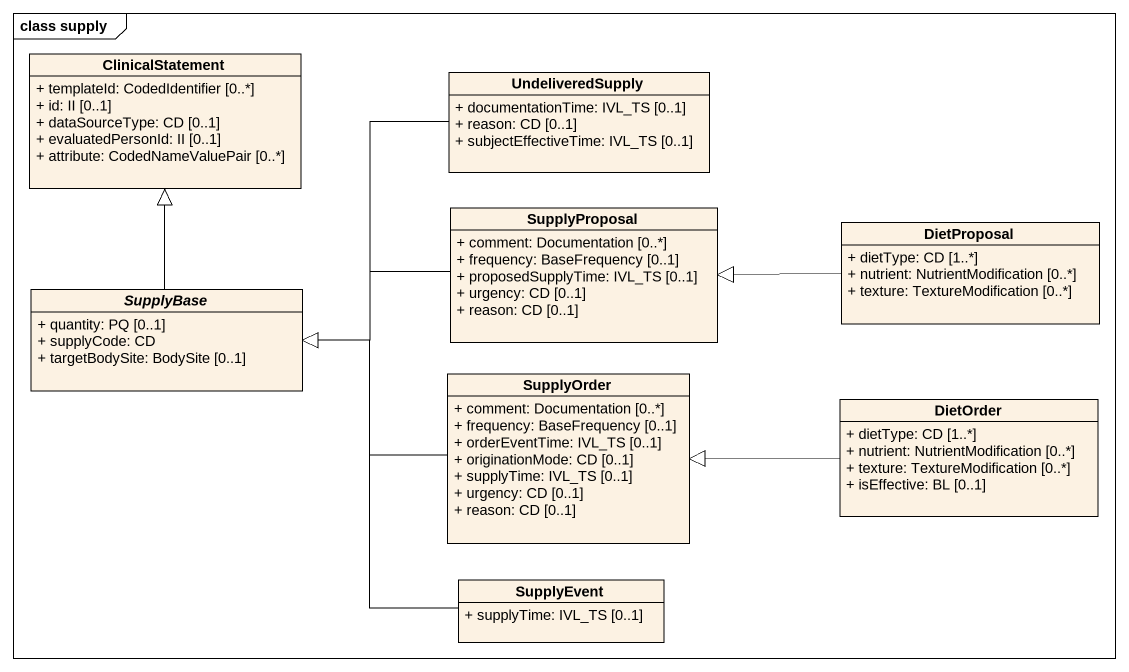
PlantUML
@startuml
mainframe class supply
hide circle
hide empty members
skinparam classAttributeIconSize 0
class ClinicalStatement {
  + templateId: CodedIdentifier [0..*]
  + id: II [0..1]
  + dataSourceType: CD [0..1]
  + evaluatedPersonId: II [0..1]
  + attribute: CodedNameValuePair [0..*]
}
class UndeliveredSupply {
  + documentationTime: IVL_TS [0..1]
  + reason: CD [0..1]
  + subjectEffectiveTime: IVL_TS [0..1]
}
class SupplyProposal {
  + comment: Documentation [0..*]
  + frequency: BaseFrequency [0..1]
  + proposedSupplyTime: IVL_TS [0..1]
  + urgency: CD [0..1]
  + reason: CD [0..1]
}
class DietProposal {
  + dietType: CD [1..*]
  + nutrient: NutrientModification [0..*]
  + texture: TextureModification [0..*]
}
abstract class SupplyBase {
  + quantity: PQ [0..1]
  + supplyCode: CD
  + targetBodySite: BodySite [0..1]
}
class SupplyOrder {
  + comment: Documentation [0..*]
  + frequency: BaseFrequency [0..1]
  + orderEventTime: IVL_TS [0..1]
  + originationMode: CD [0..1]
  + supplyTime: IVL_TS [0..1]
  + urgency: CD [0..1]
  + reason: CD [0..1]
}
class DietOrder {
  + dietType: CD [1..*]
  + nutrient: NutrientModification [0..*]
  + texture: TextureModification [0..*]
  + isEffective: BL [0..1]
}
class SupplyEvent {
  + supplyTime: IVL_TS [0..1]
}
UndeliveredSupply -left-|> SupplyBase
SupplyProposal -left-|> SupplyBase
DietProposal -left-|> SupplyProposal
SupplyBase -up-|> ClinicalStatement
SupplyOrder -left-|> SupplyBase
DietOrder -left-|> SupplyOrder
SupplyEvent -up-|> SupplyBase
@enduml
